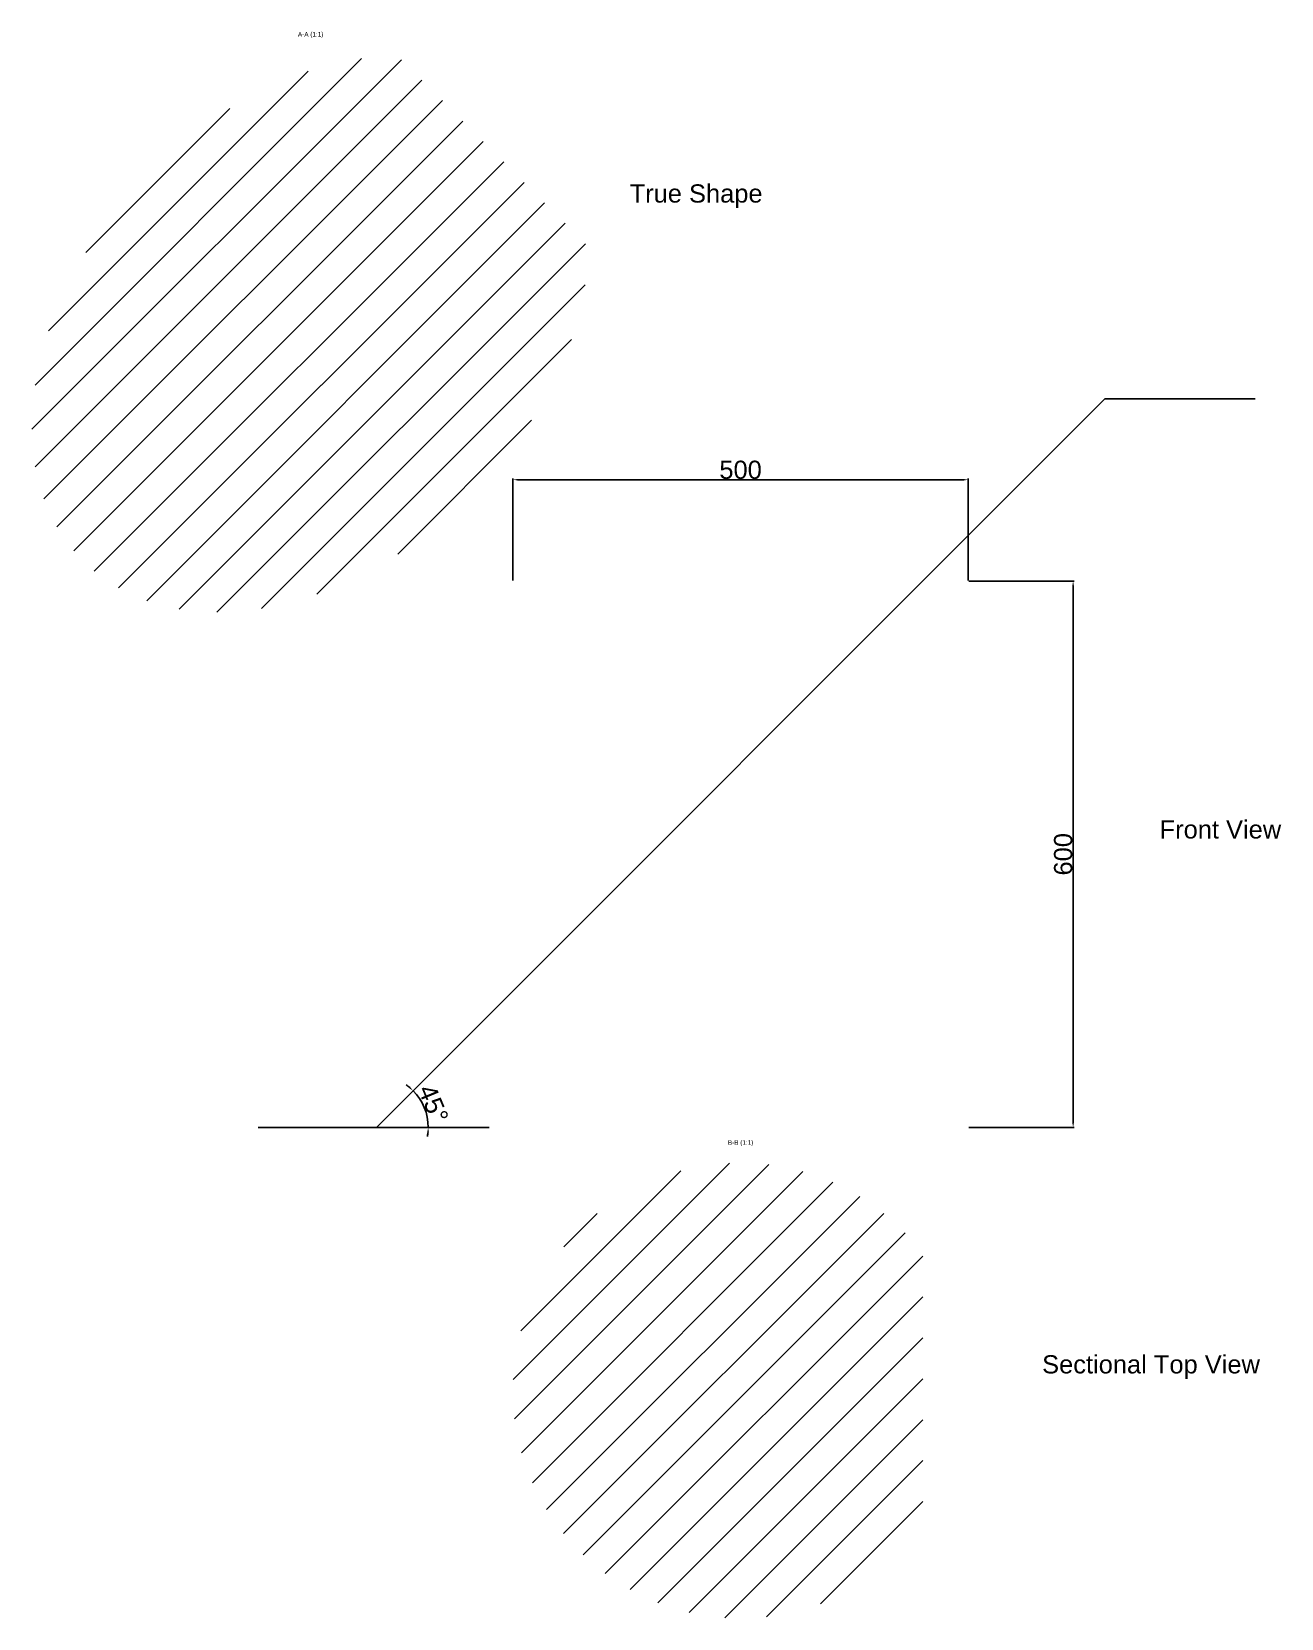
# Paper-space layout 'Layout1' of a CAD drawing. Header units: millimetres. Extents: x 928 to 2300, y -63 to 1679.
import ezdxf

# ---------------------------------------------------------------- set-up
doc = ezdxf.new("R2010")
doc.units = ezdxf.units.MM
doc.layers.add('MD_Annotation', color=7, linetype='Continuous', lineweight=25)
doc.layers.add('MD_Hatching', color=7, linetype='Continuous', lineweight=25)
doc.styles.get("Standard").update_dxf_attribs({"font": 'arial.ttf'})
doc.dimstyles.new('ISO-25', dxfattribs={"dimtxt": 20, "dimasz": 5, "dimexe": 1.25, "dimexo": 0.625, "dimtad": 1, "dimtxsty": 'Standard', "dimcen": 2.5, "dimadec": 0, "dimazin": 0, "dimtfac": 1, "dimtmove": 0, "dimatfit": 3, "dimfxl": 1, "dimarcsym": 0})

# ---------------------------------------------------------------- blocks, each defined once
blk = doc.blocks.new('*D9')
at = {"color": 0, "lineweight": -2, "transparency": 16777216}
for p, q in [((1456.1, 1076.3), (1456.1, 1188.2)), ((1461.1, 1186.9), (1951.1, 1186.9)), ((1956.1, 1076.3), (1956.1, 1188.2))]:
    blk.add_line(p, q, dxfattribs=at)
at = {"color": 0, "transparency": 16777216}
for points in [[(1461.1, 1187.7), (1461.1, 1186.1), (1456.1, 1186.9)], [(1951.1, 1187.7), (1951.1, 1186.1), (1956.1, 1186.9)]]:
    blk.add_solid(points, dxfattribs=at)
at = {"layer": 'Defpoints', "color": 0, "transparency": 16777216}
for p in [(1956.1, 1186.9), (1456.1, 1075.7), (1956.1, 1075.7)]:
    blk.add_point(p, dxfattribs=at)
at = {"color": 0, "transparency": 16777216, "insert": (1706.1, 1197.7), "char_height": 20, "attachment_point": 5}
blk.add_mtext('500', dxfattribs=at)
blk = doc.blocks.new('*D10')
at = {"color": 0, "lineweight": -2, "transparency": 16777216}
for start, end in [(50.0385, 55.077), (0, 45), (349.923, 354.9615)]:
    blk.add_arc((1306.3, 475.9), 56.9, start, end, dxfattribs=at)
at = {"color": 0, "transparency": 16777216}
for points in [[(1343.4, 520.1), (1342.3, 518.8), (1346.5, 516.1)], [(1362.1, 470.9), (1363.8, 470.8), (1363.2, 475.9)]]:
    blk.add_solid(points, dxfattribs=at)
at = {"layer": 'Defpoints', "color": 0, "transparency": 16777216}
for p in [(2106, 1275.5), (1361.2, 490.6), (1306.3, 475.9), (1306.3, 475.9), (1430.1, 475.9)]:
    blk.add_point(p, dxfattribs=at)
at = {"color": 0, "transparency": 16777216, "insert": (1368.8, 501.8), "char_height": 20, "attachment_point": 5, "rotation": 292.5}
blk.add_mtext('45°', dxfattribs=at)
blk = doc.blocks.new('*D13')
at = {"color": 0, "lineweight": -2, "transparency": 16777216}
for p, q in [((1956.8, 1075.7), (2072.4, 1075.7)), ((2071.2, 1070.7), (2071.2, 480.7)), ((1956.8, 475.7), (2072.4, 475.7))]:
    blk.add_line(p, q, dxfattribs=at)
at = {"color": 0, "transparency": 16777216}
for points in [[(2070.3, 1070.7), (2072, 1070.7), (2071.2, 1075.7)], [(2070.3, 480.7), (2072, 480.7), (2071.2, 475.7)]]:
    blk.add_solid(points, dxfattribs=at)
at = {"layer": 'Defpoints', "color": 0, "transparency": 16777216}
for p in [(1956.1, 1075.7), (1956.1, 475.7), (2071.2, 475.7)]:
    blk.add_point(p, dxfattribs=at)
at = {"color": 0, "transparency": 16777216, "insert": (2060.3, 775.7), "char_height": 20, "attachment_point": 5, "rotation": 90}
blk.add_mtext('600', dxfattribs=at)

psp = doc.layouts.get("Layout1")

# ---------------------------------------------------------------- hatches: boundary and pattern name
at = {"layer": 'MD_Hatching'}
h = psp.add_hatch(dxfattribs=at)
h.set_pattern_fill('ANSI31', color=256, scale=10, style=0)
edge = h.paths.add_edge_path(flags=0)
edge.add_ellipse((1234.177, 1347.66), major_axis=(-250, -250), ratio=0.70710678, start_angle=216.869898, end_angle=503.130102, ccw=False)
edge.add_line((1540.243, 1441.594), (1328.111, 1653.726))
h = psp.add_hatch(dxfattribs=at)
h.set_pattern_fill('ANSI31', color=256, scale=10, style=0)
edge = h.paths.add_edge_path(flags=0)
edge.add_ellipse((1706.134, 187.042), major_axis=(0, -250), ratio=1, start_angle=-233.130102, end_angle=53.130102, ccw=False)
edge.add_line((1906.134, 37.042), (1906.134, 337.042))

# ---------------------------------------------------------------- linework, layer by layer
for p, q in [((1306.293, 475.862), (2105.975, 1275.544)), ((2105.975, 1275.544), (2270.911, 1275.544)), ((1306.293, 475.862), (1176.381, 475.862)), ((1306.293, 475.862), (1430.146, 475.862))]:
    psp.add_line(p, q)

# ---------------------------------------------------------------- texts
for s, p in [('True Shape', (1584.267, 1491.171)), ('Front View', (2166.098, 793.035)), ('Sectional Top View', (2037.135, 205.761))]:
    psp.add_text(s, height=20).set_placement(p)
at = {"layer": 'MD_Annotation', "char_height": 5, "attachment_point": 8}
for s, insert, width in [('A-A (1:1)', (1234.117, 1671.976), 30.21487), ('B-B (1:1)', (1706.134, 455.292), 29.68281)]:
    psp.add_mtext(s, dxfattribs=dict(at, insert=insert, width=width))

# ---------------------------------------------------------------- dimensions: what is measured, and where the dimension line sits
dim = psp.add_angular_dim_2l(base=(1361.231, 490.583), line1=((1306.293, 475.862), (1430.146, 475.862)), line2=((1306.293, 475.862), (2105.975, 1275.544)), dimstyle='ISO-25')
dim.commit()
dim.dimension.update_dxf_attribs({"geometry": '*D10', "text_midpoint": (1368.813, 501.759)})
dim = psp.add_linear_dim(base=(1956.134, 1186.903), p1=(1456.134, 1075.703), p2=(1956.134, 1075.703), dimstyle='ISO-25', override={"dimlfac": -1})
dim.commit()
dim.dimension.update_dxf_attribs({"geometry": '*D9', "text_midpoint": (1706.134, 1197.74)})
dim = psp.add_linear_dim(base=(2071.158, 475.703), p1=(1956.134, 1075.703), p2=(1956.134, 475.703), angle=90, dimstyle='ISO-25', override={"dimlfac": -1})
dim.commit()
dim.dimension.update_dxf_attribs({"geometry": '*D13', "text_midpoint": (2060.322, 775.703)})

doc.saveas('drawing.dxf')
